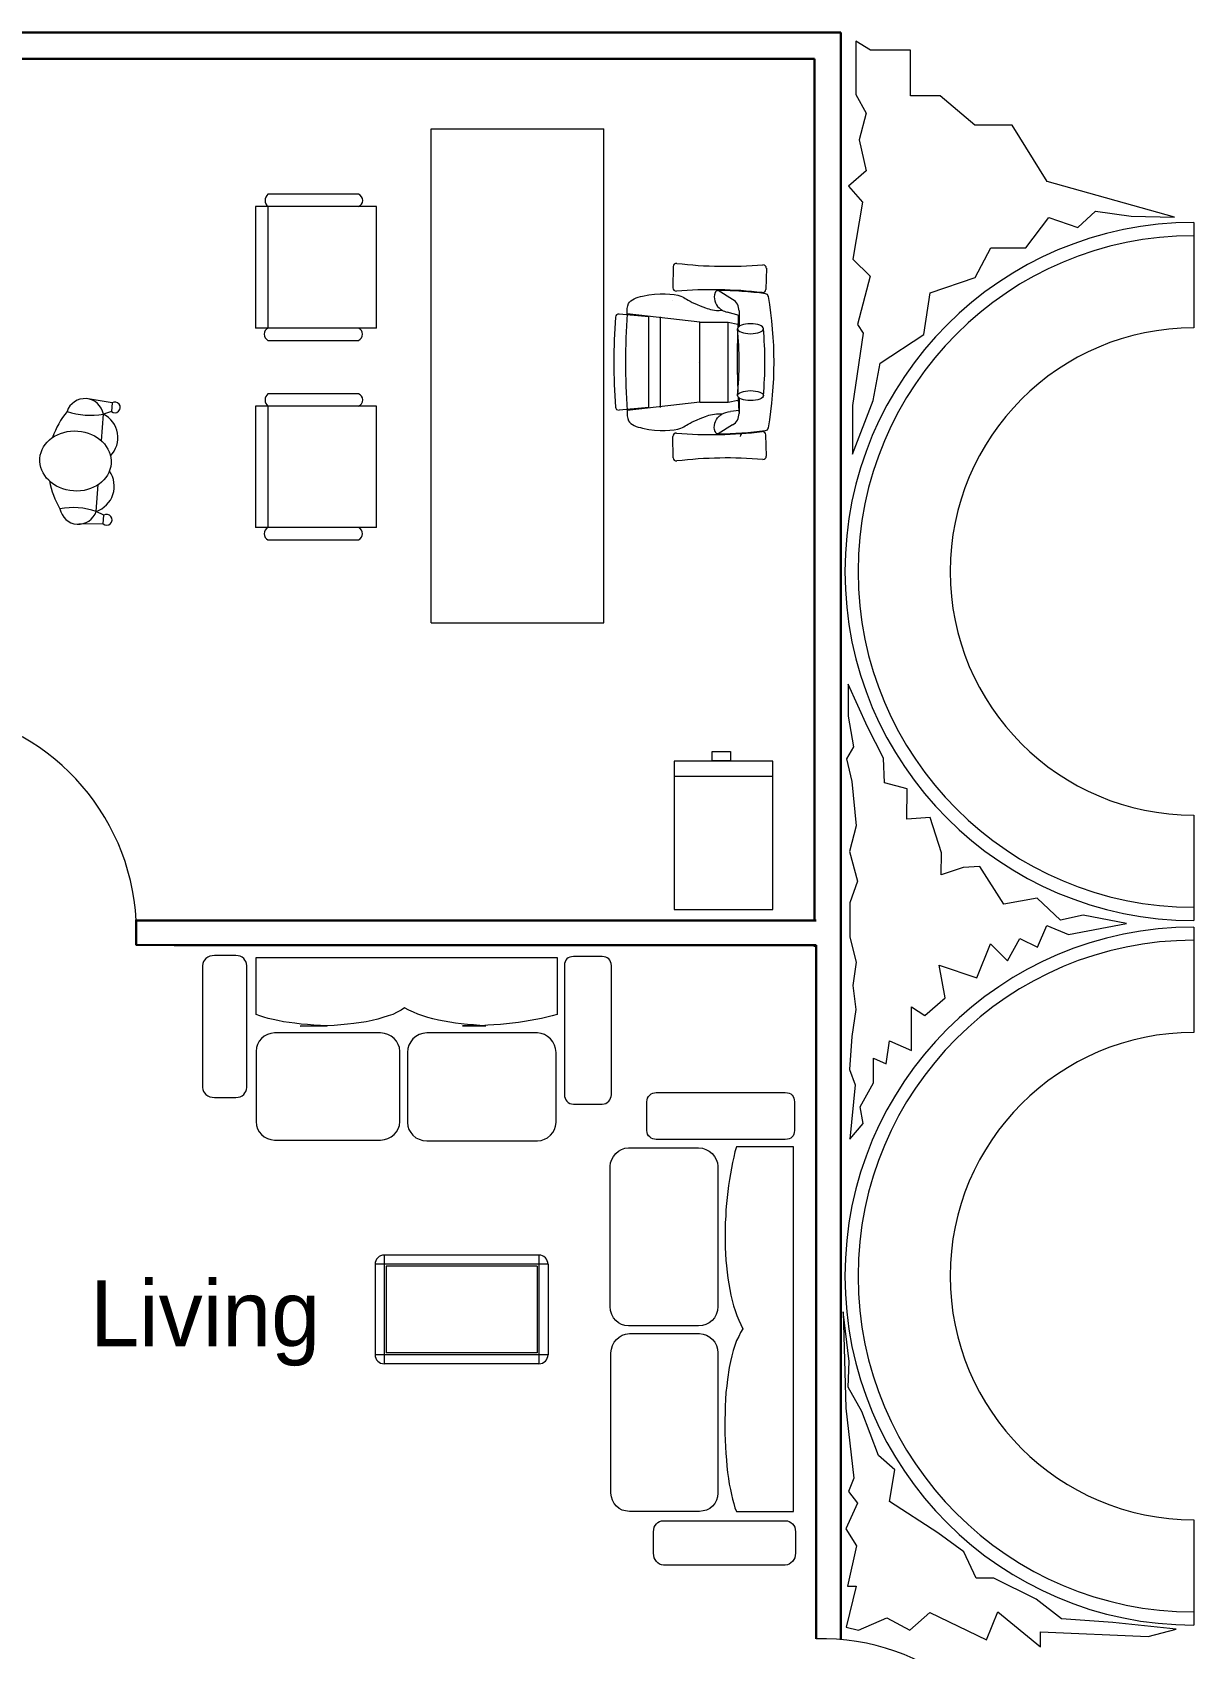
# Model space of a CAD drawing. Header units: inches. Extents: x 17.6 to 55, y 11.8 to 85.9.
# Drawn here: x 31.43 to 35.85, y 21.12 to 27.26 of the extents above; entities that cross this region are included whole.
import ezdxf

# ---------------------------------------------------------------- set-up
doc = ezdxf.new("R2010")
doc.units = ezdxf.units.IN
doc.header["$MEASUREMENT"] = 0
doc.layers.add('01-Text 1 100 int', color=250, linetype='Continuous')
doc.layers.add('1', color=23, linetype='Continuous', lineweight=18)
doc.layers.add('WALL 1 100', color=250, linetype='Continuous', lineweight=30)
for name, color, linetype, lineweight, true_color in [('DOOR WINDOW 1 100', 7, 'Continuous', 15, 0x666666), ('FURNITURE F 1 100', 7, 'Continuous', 13, 0x93979a), ('HATCH F 1 100', 7, 'Continuous', 0, 0xc9c9c9)]:
    doc.layers.add(name, color=color, linetype=linetype, lineweight=lineweight, true_color=true_color)
doc.layers.add('TREE G 1 100', color=7, linetype='Continuous', lineweight=9, true_color=0xbed3d5, transparency=0.6)
doc.styles.add('SS Projects_100_notes_interior', font='bahnschrift.ttf', dxfattribs={"height": 0.25})

# ---------------------------------------------------------------- blocks, each defined once
blk = doc.blocks.new('EDUCADORA PLANTA')
at = {"layer": 'HATCH F 1 100'}
for p, q in [((-0.1865, 0.2091), (-0.1936, 0.1344)), ((-0.1865, 0.2091), (-0.1605, 0.2091)), ((-0.1605, 0.2091), (-0.15, 0.185)), ((0.1605, 0.2091), (0.15, 0.185)), ((0.1865, 0.2091), (0.1605, 0.2091)), ((0.1865, 0.2091), (0.1936, 0.1344)), ((-0.0676, 0.185), (-0.15, 0.185)), ((0.15, 0.185), (0.0676, 0.185))]:
    blk.add_line(p, q, dxfattribs=at)
for centre, radius, start, end in [((-0.1735, 0.2192), 0.0164, 322.2806, 217.7194), ((-0.075, 0.1538), 0.0812, 50.4451, 157.4368), ((0.075, 0.1538), 0.0812, 22.5632, 129.5549), ((0.1735, 0.2192), 0.0164, 322.2806, 217.7194), ((-0.1361, 0.1289), 0.0578, 103.9414, 256.0586), ((-0.3761, 0.1289), 0.2329, 346.0586, 13.9414), ((0.3761, 0.1289), 0.2329, 166.0586, 193.9414), ((0.1361, 0.1289), 0.0578, 283.9414, 76.0586), ((0, 0.2878), 0.2622, 235.105, 255.1659), ((0, 0.2878), 0.2622, 284.8341, 304.895)]:
    blk.add_arc(centre, radius, start, end, dxfattribs=at)
blk.add_ellipse((0, 0.11), major_axis=(0, 0.11), ratio=0.84054, dxfattribs=at)

msp = doc.modelspace()

# ---------------------------------------------------------------- linework, layer by layer
at = {"layer": 'DOOR WINDOW 1 100', "lineweight": 9}
for p, q in [((32.4767, 23.885), (33.0392, 23.885)), ((33.4142, 23.885), (33.9767, 23.885))]:
    msp.add_line(p, q, dxfattribs=at)
for centre, radius, start, end in [((30.9772, 23.8389), 0.853, 3.10309, 83.15444), ((34.4355, 20.328), 0.83, 8.77076, 91.61809)]:
    msp.add_arc(centre, radius, start, end, dxfattribs=at)
at = {"layer": 'FURNITURE F 1 100', "lineweight": 9}
for p, q in [((32.9495, 25.0148), (32.9495, 26.8898)), ((32.9495, 26.8898), (33.6058, 26.8898)), ((33.6058, 25.0148), (33.6058, 26.8898)), ((32.6738, 26.6418), (32.3295, 26.6418)), ((32.2826, 26.5949), (32.2826, 26.134)), ((32.7424, 26.5949), (32.2826, 26.5949)), ((32.3295, 26.5949), (32.3295, 26.134)), ((32.3295, 26.5949), (32.3295, 26.5949)), ((32.7424, 26.134), (32.7424, 26.5949)), ((35.846, 26.5347), (35.846, 26.1347)), ((33.8688, 26.3672), (33.8674, 26.2868)), ((34.2228, 26.3611), (34.2214, 26.2806)), ((34.0948, 26.2427), (34.0397, 26.2762)), ((33.8653, 26.2369), (33.8653, 26.2369)), ((33.9697, 26.1562), (33.6945, 26.1878)), ((33.8209, 25.8321), (33.8209, 26.1769)), ((33.9697, 25.8528), (33.9697, 26.1562)), ((33.9697, 26.1562), (34.0772, 26.1562)), ((34.1191, 26.1819), (34.0735, 26.1942)), ((34.0772, 25.8528), (34.0772, 26.1562)), ((34.0772, 26.1562), (34.1147, 26.1487)), ((34.1191, 26.1995), (34.1191, 26.1399)), ((32.7424, 26.134), (32.2826, 26.134)), ((32.3295, 26.0871), (32.6738, 26.0871)), ((33.966, 26.0045), (33.966, 26.0045)), ((32.2826, 25.8376), (32.2826, 25.3766)), ((32.7424, 25.8376), (32.2826, 25.8376)), ((32.6738, 25.8845), (32.3295, 25.8845)), ((32.3295, 25.8376), (32.3295, 25.3766)), ((32.3295, 25.8376), (32.3295, 25.8376)), ((32.7424, 25.3766), (32.7424, 25.8376)), ((33.9697, 25.8528), (33.6945, 25.8212)), ((33.9697, 25.8528), (34.0772, 25.8528)), ((34.0772, 25.8528), (34.1147, 25.8602)), ((34.1191, 25.8691), (34.1191, 25.8094)), ((34.1191, 25.8212), (34.0864, 25.8173)), ((33.8688, 25.6417), (33.8674, 25.7222)), ((34.0948, 25.7662), (34.0397, 25.7327)), ((34.2228, 25.6479), (34.2214, 25.7283)), ((32.7424, 25.3766), (32.2826, 25.3766)), ((32.3295, 25.3298), (32.6738, 25.3298)), ((32.9495, 25.0148), (33.6058, 25.0148)), ((34.2479, 24.4317), (33.8729, 24.4317)), ((35.846, 24.2848), (35.846, 23.8848)), ((35.846, 23.8598), (35.846, 23.4598)), ((33.3587, 22.6145), (32.7711, 22.6145)), ((32.7711, 22.6145), (32.7711, 22.2017)), ((33.3587, 22.6145), (33.3587, 22.2017)), ((33.3934, 22.5798), (32.7364, 22.5798)), ((32.7364, 22.5798), (32.7364, 22.2364)), ((33.3518, 22.5729), (32.778, 22.5729)), ((32.778, 22.5729), (32.778, 22.2433)), ((33.3518, 22.5729), (33.3518, 22.2433)), ((33.3934, 22.5798), (33.3934, 22.2364)), ((33.3934, 22.2364), (32.7364, 22.2364)), ((33.3518, 22.2433), (32.778, 22.2433)), ((33.3587, 22.2017), (32.7711, 22.2017)), ((35.846, 21.6099), (35.846, 21.2099))]:
    msp.add_line(p, q, dxfattribs=at)
at = {"layer": 'FURNITURE F 1 100', "lineweight": 9, "ltscale": 0.25}
for p, q in [((33.7767, 26.1769), (33.6631, 26.1867)), ((33.7767, 25.8321), (33.7767, 26.1769)), ((33.7767, 25.8321), (33.6631, 25.8223))]:
    msp.add_line(p, q, dxfattribs=at)
at = {"layer": 'FURNITURE F 1 100', "lineweight": 9}
for points in [[(33.8729, 23.9268), (34.2479, 23.9268), (34.2479, 24.4893), (33.8729, 24.4893)], [(34.0861, 24.4913), (34.0165, 24.4913), (34.0165, 24.5261), (34.0861, 24.5261)]]:
    msp.add_lwpolyline(points, close=True, dxfattribs=at)
for points in [[(32.2072, 23.2128), (32.2162, 23.2137), (32.2242, 23.2155), (32.2314, 23.2191), (32.2377, 23.2245), (32.2422, 23.2299), (32.2458, 23.2361), (32.2484, 23.2433), (32.2493, 23.2514), (32.2493, 23.7133), (32.2484, 23.7214), (32.2458, 23.7286), (32.2422, 23.7348), (32.2377, 23.7411), (32.2314, 23.7456), (32.2242, 23.7492), (32.2162, 23.751), (32.2072, 23.7519), (32.1265, 23.7519), (32.1175, 23.751), (32.1085, 23.7492), (32.1013, 23.7456), (32.0942, 23.7411), (32.0888, 23.7348), (32.0843, 23.7286), (32.0816, 23.7214), (32.0807, 23.7133), (32.0807, 23.2514)], [(33.599, 23.1877), (33.6062, 23.1886), (33.6134, 23.1904), (33.6187, 23.194), (33.6241, 23.1985), (33.6286, 23.2038), (33.6313, 23.2101), (33.6331, 23.2164), (33.634, 23.2227), (33.634, 23.7133), (33.6331, 23.7214), (33.6313, 23.7277), (33.6286, 23.7339), (33.6241, 23.7393), (33.6187, 23.7429), (33.6134, 23.7456), (33.6062, 23.7474), (33.599, 23.7483), (33.4905, 23.7483), (33.4824, 23.7474), (33.4761, 23.7456), (33.4699, 23.7429), (33.4654, 23.7393), (33.4609, 23.7339), (33.4582, 23.7277), (33.4564, 23.7214), (33.4555, 23.7133), (33.4555, 23.2227)], [(32.8488, 23.5528), (32.8354, 23.5438), (32.8201, 23.5366), (32.804, 23.5285), (32.786, 23.5223), (32.7663, 23.516), (32.7466, 23.5106), (32.725, 23.5052), (32.7026, 23.5007), (32.656, 23.4936), (32.6318, 23.4909), (32.6067, 23.4882), (32.5806, 23.4864), (32.5555, 23.4855), (32.5295, 23.4846), (32.5035, 23.4837), (32.4515, 23.4837), (32.5543, 23.4846), (32.5292, 23.4864), (32.5041, 23.4873), (32.4799, 23.49), (32.4556, 23.4918), (32.4323, 23.4945), (32.4099, 23.498), (32.3884, 23.5007), (32.3677, 23.5052), (32.3489, 23.5088), (32.331, 23.5133), (32.3139, 23.5178), (32.2987, 23.5223), (32.2843, 23.5276), (32.2843, 23.7447), (33.4277, 23.7447), (33.4277, 23.5276)], [(33.1173, 23.4855), (33.0931, 23.4846), (33.0689, 23.4855), (33.1574, 23.4855), (33.1341, 23.4864), (33.1098, 23.4882), (33.0874, 23.49), (33.0641, 23.4927), (33.0417, 23.4954), (32.9986, 23.5025), (32.9771, 23.507), (32.9565, 23.5115), (32.9367, 23.5169), (32.9179, 23.5232), (32.8991, 23.5294), (32.882, 23.5366), (32.865, 23.5447), (32.8488, 23.5528)], [(33.4277, 23.5276), (33.4089, 23.5223), (33.3891, 23.5178), (33.3685, 23.5133), (33.347, 23.5088), (33.3254, 23.5052), (33.3039, 23.5016), (33.2815, 23.498), (33.2582, 23.4954), (33.2357, 23.4927), (33.2124, 23.49), (33.1882, 23.4882), (33.1649, 23.4873), (33.1407, 23.4855)], [(32.7573, 23.0514), (32.7717, 23.0532), (32.7851, 23.0567), (32.7977, 23.063), (32.8085, 23.072), (32.8174, 23.0819), (32.8246, 23.0944), (32.8291, 23.107), (32.8309, 23.1213), (32.8309, 23.3877), (32.8291, 23.4021), (32.8246, 23.4146), (32.8174, 23.4272), (32.8085, 23.4371), (32.7977, 23.446), (32.7851, 23.4523), (32.7717, 23.4559), (32.7573, 23.4577), (32.3543, 23.4577), (32.3399, 23.4559), (32.3274, 23.4523), (32.3148, 23.446), (32.305, 23.4371), (32.296, 23.4272), (32.2897, 23.4146), (32.2861, 23.4021), (32.2843, 23.3877), (32.2843, 23.1213)], [(33.3541, 23.0478), (33.3676, 23.0496), (33.3802, 23.0541), (33.3918, 23.0603), (33.4026, 23.0693), (33.4116, 23.0801), (33.4178, 23.0917), (33.4223, 23.1043), (33.4241, 23.1177), (33.4241, 23.3841), (33.4223, 23.3985), (33.4178, 23.4119), (33.4116, 23.4245), (33.4026, 23.4353), (33.3918, 23.4442), (33.3802, 23.4514), (33.3676, 23.4559), (33.3541, 23.4577), (32.9331, 23.4577), (32.9179, 23.4559), (32.9035, 23.4514), (32.891, 23.4442), (32.8802, 23.4353), (32.8721, 23.4245), (32.865, 23.4119), (32.8614, 23.3985), (32.8596, 23.3841), (32.8596, 23.1177)], [(32.0807, 23.2514), (32.0816, 23.2433), (32.0843, 23.2361), (32.0888, 23.2299), (32.0942, 23.2245), (32.1013, 23.2191), (32.1085, 23.2155), (32.1175, 23.2137), (32.1265, 23.2128), (32.2072, 23.2128)], [(33.4555, 23.2227), (33.4564, 23.2164), (33.4582, 23.2101), (33.4609, 23.2038), (33.4654, 23.1985), (33.4699, 23.194), (33.4761, 23.1904), (33.4824, 23.1886), (33.4905, 23.1877), (33.599, 23.1877)], [(33.769, 23.1966), (33.7699, 23.2038), (33.7717, 23.2109), (33.7752, 23.2163), (33.7797, 23.2217), (33.7851, 23.2262), (33.7914, 23.2289), (33.7977, 23.2307), (33.8039, 23.2316), (34.2946, 23.2316), (34.3027, 23.2307), (34.3089, 23.2289), (34.3152, 23.2262), (34.3206, 23.2217), (34.3242, 23.2163), (34.3269, 23.2109), (34.3287, 23.2038), (34.3296, 23.1966), (34.3296, 23.0881), (34.3287, 23.08), (34.3269, 23.0737), (34.3242, 23.0674), (34.3206, 23.0629), (34.3152, 23.0585), (34.3089, 23.0558), (34.3027, 23.054), (34.2946, 23.0531), (33.8039, 23.0531)], [(33.8039, 23.0531), (33.7977, 23.054), (33.7914, 23.0558), (33.7851, 23.0585), (33.7797, 23.0629), (33.7752, 23.0674), (33.7717, 23.0737), (33.7699, 23.08), (33.769, 23.0881), (33.769, 23.1966)], [(32.2843, 23.1213), (32.2861, 23.107), (32.2897, 23.0944), (32.296, 23.0819), (32.305, 23.072), (32.3148, 23.063), (32.3274, 23.0567), (32.3399, 23.0532), (32.3543, 23.0514), (32.7573, 23.0514)], [(32.8596, 23.1177), (32.8614, 23.1043), (32.865, 23.0917), (32.8721, 23.0801), (32.8802, 23.0693), (32.891, 23.0603), (32.9035, 23.0541), (32.9179, 23.0496), (32.9331, 23.0478), (33.3541, 23.0478)], [(33.629, 22.9517), (33.6308, 22.9652), (33.6353, 22.9777), (33.6416, 22.9894), (33.6506, 23.0002), (33.6613, 23.0091), (33.673, 23.0154), (33.6856, 23.0199), (33.699, 23.0217), (33.9654, 23.0217), (33.9798, 23.0199), (33.9932, 23.0154), (34.0058, 23.0091), (34.0165, 23.0002), (34.0255, 22.9894), (34.0327, 22.9777), (34.0372, 22.9652), (34.0389, 22.9517), (34.0389, 22.4189), (34.0372, 22.4037), (34.0327, 22.3893), (34.0255, 22.3768), (34.0165, 22.366), (34.0058, 22.3579), (33.9932, 22.3508), (33.9798, 22.3472), (33.9654, 22.3454), (33.699, 22.3454)], [(34.134, 22.3346), (34.1251, 22.3212), (34.1179, 22.3059), (34.1098, 22.2898), (34.1035, 22.2718), (34.0973, 22.2521), (34.0919, 22.2324), (34.0865, 22.2108), (34.082, 22.1884), (34.0748, 22.1418), (34.0721, 22.1176), (34.0694, 22.0924), (34.0677, 22.0664), (34.0668, 22.0413), (34.0659, 22.0153), (34.065, 21.9893), (34.065, 21.9373), (34.0659, 21.9113), (34.0677, 21.8861), (34.0685, 21.861), (34.0712, 21.8368), (34.073, 21.8126), (34.0757, 21.7893), (34.0793, 21.7668), (34.082, 21.7453), (34.0865, 21.7247), (34.0901, 21.7059), (34.0946, 21.6879), (34.099, 21.6709), (34.1035, 21.6556), (34.1089, 21.6413), (34.326, 21.6413), (34.326, 23.0253), (34.1089, 23.0253)], [(34.1089, 23.0253), (34.1035, 23.0064), (34.099, 22.9867), (34.0946, 22.9661), (34.0901, 22.9445), (34.0865, 22.923), (34.0829, 22.9015), (34.0793, 22.8791), (34.0766, 22.8557), (34.0739, 22.8333), (34.0712, 22.81), (34.0694, 22.7858), (34.0685, 22.7625), (34.0668, 22.7382), (34.0668, 22.7149), (34.0659, 22.6907), (34.0668, 22.6665), (34.0668, 22.6432), (34.0677, 22.6198), (34.0694, 22.5956), (34.0712, 22.5732), (34.0739, 22.5499), (34.0766, 22.5275), (34.0802, 22.5059), (34.0838, 22.4844), (34.0883, 22.4629), (34.0928, 22.4423), (34.0981, 22.4225), (34.1044, 22.4037), (34.1107, 22.3848), (34.1179, 22.3678), (34.126, 22.3508), (34.134, 22.3346)], [(33.699, 22.3454), (33.6856, 22.3472), (33.673, 22.3508), (33.6613, 22.3579), (33.6506, 22.366), (33.6416, 22.3768), (33.6353, 22.3893), (33.6308, 22.4037), (33.629, 22.4189), (33.629, 22.9517)], [(33.6326, 22.2431), (33.6344, 22.2575), (33.638, 22.2709), (33.6443, 22.2835), (33.6533, 22.2943), (33.6631, 22.3032), (33.6757, 22.3104), (33.6882, 22.3149), (33.7026, 22.3167), (33.969, 22.3167), (33.9833, 22.3149), (33.9959, 22.3104), (34.0085, 22.3032), (34.0183, 22.2943), (34.0273, 22.2835), (34.0336, 22.2709), (34.0372, 22.2575), (34.0389, 22.2431), (34.0389, 21.7112), (34.0372, 21.6969), (34.0336, 21.6843), (34.0273, 21.6718), (34.0183, 21.6619), (34.0085, 21.6529), (33.9959, 21.6467), (33.9833, 21.6431), (33.969, 21.6413), (33.7026, 21.6413)], [(33.7026, 21.6413), (33.6882, 21.6431), (33.6757, 21.6467), (33.6631, 21.6529), (33.6533, 21.6619), (33.6443, 21.6718), (33.638, 21.6843), (33.6344, 21.6969), (33.6326, 21.7112), (33.6326, 22.2431)], [(33.7941, 21.5641), (33.795, 21.5731), (33.7968, 21.5812), (33.8004, 21.5884), (33.8057, 21.5946), (33.8111, 21.5991), (33.8174, 21.6027), (33.8246, 21.6054), (33.8327, 21.6063), (34.2946, 21.6063), (34.3027, 21.6054), (34.3098, 21.6027), (34.3161, 21.5991), (34.3224, 21.5946), (34.3269, 21.5884), (34.3305, 21.5812), (34.3323, 21.5731), (34.3332, 21.5641), (34.3332, 21.4834), (34.3323, 21.4744), (34.3305, 21.4655), (34.3269, 21.4583), (34.3224, 21.4511), (34.3161, 21.4457), (34.3098, 21.4413), (34.3027, 21.4386), (34.2946, 21.4377), (33.8327, 21.4377)], [(33.8327, 21.4377), (33.8246, 21.4386), (33.8174, 21.4413), (33.8111, 21.4457), (33.8057, 21.4511), (33.8004, 21.4583), (33.7968, 21.4655), (33.795, 21.4744), (33.7941, 21.4834), (33.7941, 21.5641)]]:
    msp.add_lwpolyline(points, dxfattribs=at)
for centre, radius, start, end in [((32.3497, 26.6183), 0.031, 130.80938, 229.19062), ((32.6646, 26.6183), 0.0251, 291.25766, 68.74234), ((35.846, 25.2097), 1.3249, 90, 270), ((35.846, 25.2097), 1.2749, 90, 270), ((33.8815, 26.367), 0.0126, 83.23818, 179), ((34.0742, 27.9927), 1.6244, 263.23818, 274.76182), ((34.2101, 26.3613), 0.0126, 359, 94.76182), ((33.8801, 26.2866), 0.0126, 179, 274.76182), ((34.016, 24.6552), 1.6244, 83.23818, 94.76182), ((34.0395, 26.264), 0.0122, 88.95208, 163.33521), ((34.016, 24.6552), 1.622, 82.79108, 89.16217), ((34.2087, 26.2808), 0.0126, 263.23818, 359), ((34.2179, 26.2518), 0.0126, 9.94316, 82.79108), ((34.0685, 26.1995), 0.0506, 0, 58.68361), ((32.807, 26.0045), 1.4451, 350.05684, 9.94315), ((36.167, 26.0045), 2.4792, 175.75968, 184.24032), ((37.1875, 26.0187), 3.0755, 176.96315, 177.85806), ((32.3411, 26.1105), 0.0261, 116.26207, 243.73793), ((32.662, 26.1105), 0.0262, 296.69763, 63.30237), ((37.1875, 26.0187), 3.0755, 177.9339, 182.41743), ((32.6742, 26.0045), 1.4451, 354.96378, 5.03622), ((32.7722, 26.0045), 1.4451, 354.91296, 5.08705), ((35.846, 25.2097), 0.9249, 90, 270), ((32.3497, 25.861), 0.031, 130.80938, 229.19062), ((32.6646, 25.861), 0.0251, 291.25766, 68.74234), ((37.1875, 26.0187), 3.0755, 182.72029, 183.90119), ((34.0685, 25.8094), 0.0506, 301.31639, 0), ((33.8801, 25.7224), 0.0126, 85.23818, 181), ((34.016, 27.3538), 1.6244, 265.23818, 276.76182), ((34.0395, 25.745), 0.0122, 196.66479, 271.04792), ((34.016, 27.3538), 1.622, 270.83783, 277.20892), ((34.1356, 25.7224), 0.0126, 85.23818, 181), ((34.2087, 25.7281), 0.0126, 1, 96.76182), ((34.2179, 25.7571), 0.0126, 277.20892, 350.05684), ((33.8815, 25.6419), 0.0126, 181, 276.76182), ((34.0742, 24.0163), 1.6244, 85.23818, 96.76182), ((34.2101, 25.6477), 0.0126, 265.23818, 1), ((32.3411, 25.3532), 0.0261, 116.26207, 243.73793), ((32.662, 25.3532), 0.0262, 296.69763, 63.30237), ((35.846, 22.5349), 1.3249, 90, 270), ((35.846, 22.5349), 1.2749, 90, 270), ((35.846, 22.5349), 0.9249, 90, 270), ((32.7711, 22.5798), 0.0347, 90, 180), ((33.3587, 22.5798), 0.0347, 0, 90), ((32.7711, 22.2364), 0.0347, 180, 270), ((33.3587, 22.2364), 0.0347, 270, 0)]:
    msp.add_arc(centre, radius, start, end, dxfattribs=at)
at = {"layer": 'FURNITURE F 1 100', "lineweight": 9, "ltscale": 0.25}
for centre, radius, start, end in [((36.1227, 26.0045), 2.4792, 176.0569, 183.9431), ((33.662, 26.1741), 0.0126, 85.07289, 176.0569), ((33.662, 25.8349), 0.0126, 183.9431, 274.92711)]:
    msp.add_arc(centre, radius, start, end, dxfattribs=at)
at = {"layer": 'FURNITURE F 1 100', "lineweight": 9}
msp.add_ellipse((34.0751, 26.2506), major_axis=(0.0024, 0.052), ratio=0.962586, start_param=1.264776, end_param=2.506725, dxfattribs=at)
at = {"layer": 'FURNITURE F 1 100', "lineweight": 9, "extrusion": (0, 0, -1)}
for centre, major_axis, ratio, start_param, end_param in [((34.1628, 26.1313), (-0.049, 0), 0.383698, 3.141593, 9.424778), ((34.0751, 25.7584), (-0.0024, 0.052), 0.962586, 4.406369, 5.648318)]:
    msp.add_ellipse(centre, major_axis=major_axis, ratio=ratio, start_param=start_param, end_param=end_param, dxfattribs=at)
at = {"layer": 'FURNITURE F 1 100', "lineweight": 9}
msp.add_ellipse((34.1628, 25.8776), major_axis=(0.049, 0), ratio=0.383698, dxfattribs=at)
for points, knots in [([(33.6945, 26.1878), (33.6941, 26.202), (33.6932, 26.2382), (33.7962, 26.2708), (33.9077, 26.2618), (33.9236, 26.236), (34.0012, 26.2076), (34.0217, 26.1993), (34.0557, 26.2013)], [0, 0, 0, 0, 1.55362, 3.945594, 10.783575, 15.39735, 17.245802, 19.882752, 19.882752, 19.882752, 19.882752]), ([(34.0435, 26.2101), (34.0467, 26.2071), (34.0503, 26.2045), (34.06, 26.1987), (34.0666, 26.196), (34.0735, 26.1942)], [3.7907115, 3.7907115, 3.7907115, 3.7907115, 4.0440415, 4.0440415, 4.4332709, 4.4332709, 4.4332709, 4.4332709]), ([(33.6945, 25.8212), (33.6941, 25.8069), (33.6932, 25.7707), (33.7962, 25.7382), (33.9077, 25.7472), (33.9236, 25.7729), (34.0012, 25.8013), (34.0217, 25.8097), (34.0557, 25.8077)], [0, 0, 0, 0, 1.55362, 3.945594, 10.783575, 15.39735, 17.245802, 19.882752, 19.882752, 19.882752, 19.882752]), ([(34.0435, 25.7988), (34.0467, 25.8019), (34.0503, 25.8045), (34.0636, 25.8124), (34.0748, 25.8159), (34.0864, 25.8173)], [3.7907115, 3.7907115, 3.7907115, 3.7907115, 4.0440415, 4.0440415, 4.6696102, 4.6696102, 4.6696102, 4.6696102])]:
    msp.add_open_spline(points, degree=3, knots=knots, dxfattribs=at)
at = {"layer": 'HATCH F 1 100', "lineweight": 9}
for p, q in [((32.1954, 23.885), (33.9767, 23.885)), ((34.4058, 23.785), (34.4058, 23.7913))]:
    msp.add_line(p, q, dxfattribs=at)
at = {"layer": 'TREE G 1 100', "lineweight": 9}
for points in [[(34.5622, 27.2225), (34.5622, 27.0212), (34.6021, 26.9491), (34.5756, 26.8482), (34.6021, 26.7304), (34.5348, 26.6728), (34.588, 26.6114), (34.5519, 26.3951), (34.6168, 26.3303), (34.5688, 26.1477), (34.5904, 26.114), (34.5495, 25.8401), (34.5495, 25.6551), (34.6289, 25.8593), (34.6553, 26.0011), (34.8212, 26.1092), (34.8452, 26.2678), (35.0159, 26.3255), (35.076, 26.4384), (35.2089, 26.4384), (35.2954, 26.5542), (35.406, 26.5157), (35.4734, 26.5782), (35.608, 26.559), (35.7726, 26.5552)], [(34.5787, 23.1776), (34.6298, 23.268), (34.6298, 23.3622), (34.6774, 23.3401), (34.6909, 23.4282), (34.7736, 23.3916), (34.7736, 23.5569), (34.8252, 23.5244), (34.9024, 23.5908), (34.8794, 23.7155), (35.0221, 23.6671), (35.0736, 23.7958), (35.1386, 23.7321), (35.1861, 23.8161), (35.2525, 23.7836), (35.2878, 23.8662), (35.3704, 23.831), (35.5914, 23.873), (35.426, 23.9055), (35.3406, 23.8866), (35.2512, 23.9692), (35.1251, 23.9462), (35.0343, 24.0898), (34.9705, 24.0857), (34.8865, 24.0586), (34.8878, 24.1413), (34.8454, 24.276), (34.7559, 24.2692), (34.7573, 24.3844), (34.6719, 24.4074), (34.6678, 24.5009), (34.6067, 24.6194), (34.5335, 24.782), (34.5335, 24.66), (34.5538, 24.5435), (34.5267, 24.4988), (34.5469, 24.4124), (34.5643, 24.2443), (34.5383, 24.1469), (34.5687, 24.0342), (34.5405, 23.9519), (34.5405, 23.8219), (34.5643, 23.7266), (34.5513, 23.6377), (34.5622, 23.5468), (34.547, 23.4449), (34.5383, 23.3193), (34.56, 23.2608), (34.5405, 23.055), (34.5903, 23.1135), (34.5787, 23.1776)], [(34.5728, 21.1904), (34.6801, 21.2374), (34.7673, 21.1904), (34.8444, 21.2575), (35.059, 21.1536), (35.1026, 21.2608), (35.2636, 21.1268), (35.2636, 21.1837), (35.6727, 21.167), (35.7799, 21.1939), (35.5391, 21.2203), (35.3444, 21.2335), (35.2471, 21.3077), (35.0871, 21.3884), (35.0195, 21.3884), (34.9733, 21.4874), (34.8737, 21.5603), (34.6906, 21.679), (34.7104, 21.7994), (34.6494, 21.8538), (34.5849, 22.0209), (34.5338, 22.1132), (34.5371, 22.2105), (34.5143, 22.3991), (34.5244, 22.034), (34.5545, 21.768), (34.5349, 21.7165), (34.5685, 21.6726), (34.5245, 21.5755), (34.565, 21.5107), (34.5315, 21.3581), (34.5638, 21.3581), (34.5257, 21.202), (34.5728, 21.1904)]]:
    msp.add_lwpolyline(points, dxfattribs=at)
at = {"layer": 'TREE G 1 100'}
msp.add_lwpolyline([(35.7726, 26.5552), (35.2889, 26.6909), (35.1569, 26.904), (35.0147, 26.904), (34.8826, 27.0157), (34.7709, 27.0157), (34.7709, 27.1883), (34.6185, 27.1883), (34.5622, 27.2225)], dxfattribs=at)
at = {"layer": 'WALL 1 100'}
for p, q in [((30.2306, 27.2557), (34.5058, 27.2566)), ((34.5058, 27.2566), (34.5058, 21.155)), ((31.3038, 27.1563), (34.4058, 27.1563)), ((34.4058, 23.885), (34.4058, 27.1563)), ((31.829, 23.7913), (31.8289, 23.8872)), ((31.8289, 23.885), (34.4058, 23.885)), ((33.0392, 23.885), (33.4142, 23.885)), ((33.9767, 23.885), (34.412, 23.885)), ((31.8288, 23.792), (31.9734, 23.7913)), ((31.9734, 23.7913), (34.412, 23.7913)), ((34.412, 23.7913), (34.412, 21.1577))]:
    msp.add_line(p, q, dxfattribs=at)

# ---------------------------------------------------------------- block references
at = {"layer": '1', "lineweight": 9, "xscale": 1.23280517078972, "yscale": 1.23280517078972, "zscale": 1.23280517078972, "rotation": 265.8074254377001}
msp.add_blockref('EDUCADORA PLANTA', (31.4634, 25.6392), dxfattribs=at)

# ---------------------------------------------------------------- texts
at = {"layer": '01-Text 1 100 int', "insert": (31.6543, 22.5182), "char_height": 0.25, "attachment_point": 1, "style": 'SS Projects_100_notes_interior'}
msp.add_mtext_dynamic_manual_height_columns('Living', width=372.450273, gutter_width=450, heights=[0.3031], dxfattribs=at)

doc.saveas('drawing.dxf')
